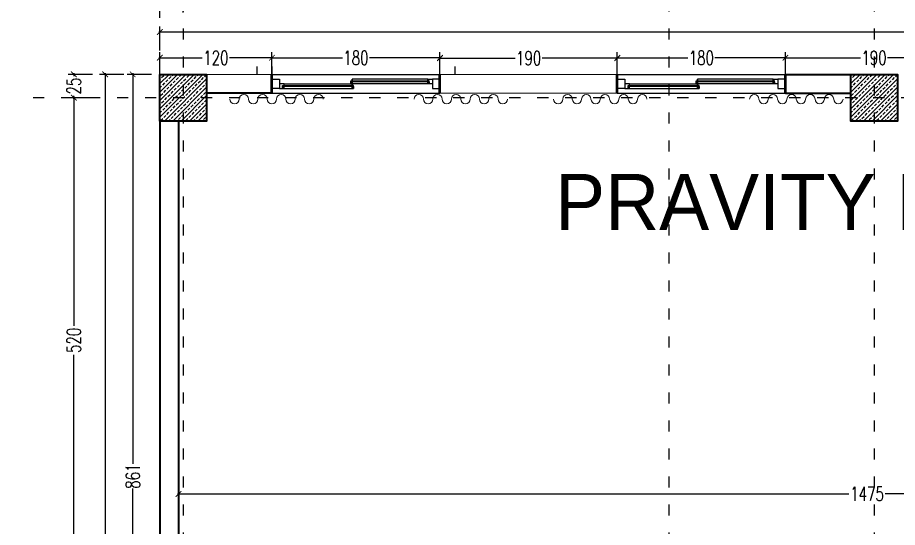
# Model space of a CAD drawing. Header units: centimetres. Extents: x -3207095 to 15275363, y -32656 to 4798027.
# Drawn here: x 676993 to 677935, y 4471930 to 4472476 of the extents above; entities that cross this region are included whole.
import ezdxf

# ---------------------------------------------------------------- set-up
doc = ezdxf.new("R2010")
doc.units = ezdxf.units.CM
doc.linetypes.add('ACAD_ISO03W100', pattern=[30, 12, -18])
doc.linetypes.add('DUZ', pattern=[500, 500])
doc.layers.get('0').update_dxf_attribs({"color": 1, "linetype": 'DUZ'})
for name, color, linetype in [('AGAC', 116, 'Continuous'), ('DIM', 1, 'DUZ'), ('KOLTAR_F', 145, 'Continuous'), ('PEN', 161, 'Continuous'), ('söve', 26, 'DUZ')]:
    doc.layers.add(name, color=color, linetype=linetype)
for name, color, linetype, lineweight in [('cam', 143, 'Continuous', 20), ('DUV', 220, 'Continuous', 50), ('DUVAR', 7, 'Continuous', 35), ('FE_PERDE', 205, 'Continuous', 15), ('gor25', 142, 'Continuous', 25), ('iç duvar', 7, 'Continuous', 50), ('KOLON_F', 3, 'Continuous', 35)]:
    doc.layers.add(name, color=color, linetype=linetype, lineweight=lineweight)
doc.styles.add('DIM', font='ROMANSTW.SHX', dxfattribs={"width": 0.7})
doc.dimstyles.new('1_100', dxfattribs={"dimtxt": 15, "dimasz": 6, "dimexe": 6, "dimexo": 0, "dimgap": 2, "dimtad": 0, "dimdec": 1, "dimzin": 11, "dimdsep": 46, "dimtxsty": 'DIM', "dimblk": 'ARCHTICK', "dimcen": 3, "dimdle": 1.25, "dimclrt": 2, "dimadec": 0, "dimazin": 0, "dimtfac": 1.25, "dimtdec": 1, "dimtix": 1, "dimtofl": 0, "dimtmove": 1, "dimatfit": 3, "dimldrblk": 'ARCHTICK', "dimfxl": 20, "dimfxlon": 1, "dimtolj": 1, "dimtzin": 0, "dimarcsym": 0})

# ---------------------------------------------------------------- blocks, each defined once
blk = doc.blocks.new('GEN_BLOCK00601')
at = {"linetype": 'Continuous', "ltscale": 50}
for centre, start, end in [((50, 50), 0, 180), ((250, 50), 0, 180), ((450, 50), 0, 180), ((650, 50), 0, 180), ((850, 50), 0, 180), ((150, 50), 180, 0), ((350, 50), 180, 0), ((550, 50), 180, 0), ((750, 50), 180, 0), ((950, 50), 180, 0)]:
    blk.add_arc(centre, 50, start, end, dxfattribs=at)
for tag in ['Sfb', 'FLOOR']:
    blk.add_attdef(tag, (0, 0), '', height=1)
blk = doc.blocks.new('_ArchTick')
at = {"color": 0, "linetype": 'ByBlock', "const_width": 0.15}
blk.add_lwpolyline([(-0.5, -0.5), (0.5, 0.5)], dxfattribs=at)
blk = doc.blocks.new('*D237')
at = {"layer": 'Defpoints', "color": 0, "linetype": 'Continuous', "lineweight": 5, "transparency": 16777216}
for p in [(677265.06, 4472432.97), (677145.06, 4472415.15), (677265.06, 4472415.15)]:
    blk.add_point(p, dxfattribs=at)
at = {"layer": 'DIM', "color": 0, "linetype": 'Continuous', "lineweight": -2, "transparency": 16777216}
for p, q in [((677145.06, 4472415.15), (677145.06, 4472438.97)), ((677265.06, 4472415.15), (677265.06, 4472438.97)), ((677143.81, 4472432.97), (677190.56, 4472432.97)), ((677266.31, 4472432.97), (677219.56, 4472432.97))]:
    blk.add_line(p, q, dxfattribs=at)
at = {"layer": 'DIM', "color": 0, "linetype": 'Continuous', "lineweight": -2, "transparency": 16777216, "xscale": 6, "yscale": 6, "zscale": 6, "rotation": 180}
blk.add_blockref('_ArchTick', (677145.06, 4472432.97), dxfattribs=at)
at = {"layer": 'DIM', "color": 0, "linetype": 'Continuous', "lineweight": -2, "transparency": 16777216, "xscale": 6, "yscale": 6, "zscale": 6}
blk.add_blockref('_ArchTick', (677265.06, 4472432.97), dxfattribs=at)
at = {"layer": 'DIM', "color": 2, "linetype": 'Continuous', "lineweight": 5, "transparency": 16777216, "insert": (677205.06, 4472432.97), "char_height": 15, "attachment_point": 5, "style": 'DIM'}
blk.add_mtext('\\A1;120', dxfattribs=at)
blk = doc.blocks.new('*D238')
at = {"layer": 'Defpoints', "color": 0, "linetype": 'Continuous', "lineweight": 5, "transparency": 16777216}
for p in [(677445.06, 4472432.97), (677265.06, 4472415.15), (677445.06, 4472415.15)]:
    blk.add_point(p, dxfattribs=at)
at = {"layer": 'DIM', "color": 0, "linetype": 'Continuous', "lineweight": -2, "transparency": 16777216}
for p, q in [((677265.06, 4472415.15), (677265.06, 4472438.97)), ((677445.06, 4472415.15), (677445.06, 4472438.97)), ((677263.81, 4472432.97), (677340.56, 4472432.97)), ((677446.31, 4472432.97), (677369.56, 4472432.97))]:
    blk.add_line(p, q, dxfattribs=at)
at = {"layer": 'DIM', "color": 0, "linetype": 'Continuous', "lineweight": -2, "transparency": 16777216, "xscale": 6, "yscale": 6, "zscale": 6, "rotation": 180}
blk.add_blockref('_ArchTick', (677265.06, 4472432.97), dxfattribs=at)
at = {"layer": 'DIM', "color": 0, "linetype": 'Continuous', "lineweight": -2, "transparency": 16777216, "xscale": 6, "yscale": 6, "zscale": 6}
blk.add_blockref('_ArchTick', (677445.06, 4472432.97), dxfattribs=at)
at = {"layer": 'DIM', "color": 2, "linetype": 'Continuous', "lineweight": 5, "transparency": 16777216, "insert": (677355.06, 4472432.97), "char_height": 15, "attachment_point": 5, "style": 'DIM'}
blk.add_mtext('\\A1;180', dxfattribs=at)
blk = doc.blocks.new('*D239')
at = {"layer": 'Defpoints', "color": 0, "linetype": 'Continuous', "lineweight": 5, "transparency": 16777216}
for p in [(677635.06, 4472432.52), (677445.06, 4472415.15), (677635.06, 4472415.15)]:
    blk.add_point(p, dxfattribs=at)
at = {"layer": 'DIM', "color": 0, "linetype": 'Continuous', "lineweight": -2, "transparency": 16777216}
for p, q in [((677445.06, 4472415.15), (677445.06, 4472438.52)), ((677635.06, 4472415.15), (677635.06, 4472438.52)), ((677443.81, 4472432.52), (677525.56, 4472432.52)), ((677636.31, 4472432.52), (677554.56, 4472432.52))]:
    blk.add_line(p, q, dxfattribs=at)
at = {"layer": 'DIM', "color": 0, "linetype": 'Continuous', "lineweight": -2, "transparency": 16777216, "xscale": 6, "yscale": 6, "zscale": 6, "rotation": 180}
blk.add_blockref('_ArchTick', (677445.06, 4472432.52), dxfattribs=at)
at = {"layer": 'DIM', "color": 0, "linetype": 'Continuous', "lineweight": -2, "transparency": 16777216, "xscale": 6, "yscale": 6, "zscale": 6}
blk.add_blockref('_ArchTick', (677635.06, 4472432.52), dxfattribs=at)
at = {"layer": 'DIM', "color": 2, "linetype": 'Continuous', "lineweight": 5, "transparency": 16777216, "insert": (677540.06, 4472432.52), "char_height": 15, "attachment_point": 5, "style": 'DIM'}
blk.add_mtext('\\A1;190', dxfattribs=at)
blk = doc.blocks.new('*D240')
at = {"layer": 'Defpoints', "color": 0, "linetype": 'Continuous', "lineweight": 5, "transparency": 16777216}
for p in [(677815.06, 4472432.97), (677635.06, 4472415.15), (677815.06, 4472415.15)]:
    blk.add_point(p, dxfattribs=at)
at = {"layer": 'DIM', "color": 0, "linetype": 'Continuous', "lineweight": -2, "transparency": 16777216}
for p, q in [((677635.06, 4472415.15), (677635.06, 4472438.97)), ((677815.06, 4472415.15), (677815.06, 4472438.97)), ((677633.81, 4472432.97), (677710.56, 4472432.97)), ((677816.31, 4472432.97), (677739.56, 4472432.97))]:
    blk.add_line(p, q, dxfattribs=at)
at = {"layer": 'DIM', "color": 0, "linetype": 'Continuous', "lineweight": -2, "transparency": 16777216, "xscale": 6, "yscale": 6, "zscale": 6, "rotation": 180}
blk.add_blockref('_ArchTick', (677635.06, 4472432.97), dxfattribs=at)
at = {"layer": 'DIM', "color": 0, "linetype": 'Continuous', "lineweight": -2, "transparency": 16777216, "xscale": 6, "yscale": 6, "zscale": 6}
blk.add_blockref('_ArchTick', (677815.06, 4472432.97), dxfattribs=at)
at = {"layer": 'DIM', "color": 2, "linetype": 'Continuous', "lineweight": 5, "transparency": 16777216, "insert": (677725.06, 4472432.97), "char_height": 15, "attachment_point": 5, "style": 'DIM'}
blk.add_mtext('\\A1;180', dxfattribs=at)
blk = doc.blocks.new('*D241')
at = {"layer": 'Defpoints', "color": 0, "linetype": 'Continuous', "lineweight": 5, "transparency": 16777216}
for p in [(678005.06, 4472432.97), (677815.06, 4472415.15), (678005.06, 4472415.15)]:
    blk.add_point(p, dxfattribs=at)
at = {"layer": 'DIM', "color": 0, "linetype": 'Continuous', "lineweight": -2, "transparency": 16777216}
for p, q in [((677815.06, 4472415.15), (677815.06, 4472438.97)), ((678005.06, 4472415.15), (678005.06, 4472438.97)), ((677813.81, 4472432.97), (677895.56, 4472432.97)), ((678006.31, 4472432.97), (677924.56, 4472432.97))]:
    blk.add_line(p, q, dxfattribs=at)
at = {"layer": 'DIM', "color": 0, "linetype": 'Continuous', "lineweight": -2, "transparency": 16777216, "xscale": 6, "yscale": 6, "zscale": 6, "rotation": 180}
blk.add_blockref('_ArchTick', (677815.06, 4472432.97), dxfattribs=at)
at = {"layer": 'DIM', "color": 0, "linetype": 'Continuous', "lineweight": -2, "transparency": 16777216, "xscale": 6, "yscale": 6, "zscale": 6}
blk.add_blockref('_ArchTick', (678005.06, 4472432.97), dxfattribs=at)
at = {"layer": 'DIM', "color": 2, "linetype": 'Continuous', "lineweight": 5, "transparency": 16777216, "insert": (677910.06, 4472432.97), "char_height": 15, "attachment_point": 5, "style": 'DIM'}
blk.add_mtext('\\A1;190', dxfattribs=at)
blk = doc.blocks.new('*D258')
at = {"layer": 'Defpoints', "color": 0, "linetype": 'Continuous', "lineweight": 5, "transparency": 16777216}
for p in [(677145.06, 4472415.15), (677115.95, 4471554.16), (677145.06, 4471554.16)]:
    blk.add_point(p, dxfattribs=at)
at = {"layer": 'DIM', "color": 0, "linetype": 'Continuous', "lineweight": -2, "transparency": 16777216}
for p, q in [((677115.95, 4472416.4), (677115.95, 4471997.91)), ((677135.95, 4472415.15), (677109.95, 4472415.15)), ((677115.95, 4471552.91), (677115.95, 4471971.41)), ((677135.95, 4471554.16), (677109.95, 4471554.16))]:
    blk.add_line(p, q, dxfattribs=at)
at = {"layer": 'DIM', "color": 0, "linetype": 'Continuous', "lineweight": -2, "transparency": 16777216, "xscale": 6, "yscale": 6, "zscale": 6}
for p, rotation in [((677115.95, 4472415.15), 90), ((677115.95, 4471554.16), 270)]:
    blk.add_blockref('_ArchTick', p, dxfattribs=dict(at, rotation=rotation))
at = {"layer": 'DIM', "color": 2, "linetype": 'Continuous', "lineweight": 5, "transparency": 16777216, "insert": (677115.95, 4471984.66), "char_height": 15, "attachment_point": 5, "rotation": 90, "style": 'DIM'}
blk.add_mtext('\\A1;861', dxfattribs=at)
blk = doc.blocks.new('*D302')
at = {"layer": 'Defpoints', "color": 0, "linetype": 'Continuous', "lineweight": 5, "transparency": 16777216}
for p in [(677145.06, 4472495.55), (677170.06, 4472481.51), (677145.06, 4472438.97)]:
    blk.add_point(p, dxfattribs=at)
at = {"layer": 'DIM', "color": 0, "linetype": 'Continuous', "lineweight": -2, "transparency": 16777216}
for p, q in [((677145.06, 4472475.55), (677145.06, 4472501.55)), ((677170.06, 4472481.51), (677170.06, 4472501.55)), ((677143.81, 4472495.55), (677147.06, 4472495.55)), ((677171.31, 4472495.55), (677168.06, 4472495.55))]:
    blk.add_line(p, q, dxfattribs=at)
at = {"layer": 'DIM', "color": 0, "linetype": 'Continuous', "lineweight": -2, "transparency": 16777216, "xscale": 6, "yscale": 6, "zscale": 6, "rotation": 180}
blk.add_blockref('_ArchTick', (677145.06, 4472495.55), dxfattribs=at)
at = {"layer": 'DIM', "color": 0, "linetype": 'Continuous', "lineweight": -2, "transparency": 16777216, "xscale": 6, "yscale": 6, "zscale": 6}
blk.add_blockref('_ArchTick', (677170.06, 4472495.55), dxfattribs=at)
at = {"layer": 'DIM', "color": 2, "linetype": 'Continuous', "lineweight": 5, "transparency": 16777216, "insert": (677157.56, 4472495.55), "char_height": 15, "attachment_point": 5, "style": 'DIM'}
blk.add_mtext('\\A1;25', dxfattribs=at)
blk = doc.blocks.new('*D317')
at = {"layer": 'Defpoints', "color": 0, "linetype": 'Continuous', "lineweight": 5, "transparency": 16777216}
for p in [(677052.96, 4472415.15), (677080.49, 4472415.15), (677080.68, 4472390.15)]:
    blk.add_point(p, dxfattribs=at)
at = {"layer": 'DIM', "color": 0, "linetype": 'Continuous', "lineweight": -2, "transparency": 16777216}
for p, q in [((677052.96, 4472416.4), (677052.96, 4472413.15)), ((677072.96, 4472415.15), (677046.96, 4472415.15)), ((677072.96, 4472390.15), (677046.96, 4472390.15)), ((677052.96, 4472388.9), (677052.96, 4472392.15))]:
    blk.add_line(p, q, dxfattribs=at)
at = {"layer": 'DIM', "color": 0, "linetype": 'Continuous', "lineweight": -2, "transparency": 16777216, "xscale": 6, "yscale": 6, "zscale": 6}
for p, rotation in [((677052.96, 4472415.15), 90), ((677052.96, 4472390.15), 270)]:
    blk.add_blockref('_ArchTick', p, dxfattribs=dict(at, rotation=rotation))
at = {"layer": 'DIM', "color": 2, "linetype": 'Continuous', "lineweight": 5, "transparency": 16777216, "insert": (677052.96, 4472402.65), "char_height": 15, "attachment_point": 5, "rotation": 90, "style": 'DIM'}
blk.add_mtext('\\A1;25', dxfattribs=at)
blk = doc.blocks.new('*D318')
at = {"layer": 'Defpoints', "color": 0, "linetype": 'Continuous', "lineweight": 5, "transparency": 16777216}
for p in [(677060.13, 4472390.15), (677052.96, 4471870.15), (677060.13, 4471870.15)]:
    blk.add_point(p, dxfattribs=at)
at = {"layer": 'DIM', "color": 0, "linetype": 'Continuous', "lineweight": -2, "transparency": 16777216}
for p, q in [((677060.13, 4472390.15), (677046.96, 4472390.15)), ((677052.96, 4472391.4), (677052.96, 4472145.65)), ((677052.96, 4471868.9), (677052.96, 4472114.65)), ((677060.13, 4471870.15), (677046.96, 4471870.15))]:
    blk.add_line(p, q, dxfattribs=at)
at = {"layer": 'DIM', "color": 0, "linetype": 'Continuous', "lineweight": -2, "transparency": 16777216, "xscale": 6, "yscale": 6, "zscale": 6}
for p, rotation in [((677052.96, 4472390.15), 90), ((677052.96, 4471870.15), 270)]:
    blk.add_blockref('_ArchTick', p, dxfattribs=dict(at, rotation=rotation))
at = {"layer": 'DIM', "color": 2, "linetype": 'Continuous', "lineweight": 5, "transparency": 16777216, "insert": (677052.96, 4472130.15), "char_height": 15, "attachment_point": 5, "rotation": 90, "style": 'DIM'}
blk.add_mtext('\\A1;520', dxfattribs=at)
blk = doc.blocks.new('*D324')
at = {"layer": 'Defpoints', "color": 0, "linetype": 'Continuous', "lineweight": 5, "transparency": 16777216}
for p in [(677086.49, 4472415.15), (677109.95, 4472415.15), (677109.95, 4469475.15)]:
    blk.add_point(p, dxfattribs=at)
at = {"layer": 'DIM', "color": 0, "linetype": 'Continuous', "lineweight": -2, "transparency": 16777216}
for p, q in [((677086.49, 4472416.4), (677086.49, 4470965.65)), ((677106.49, 4472415.15), (677080.49, 4472415.15)), ((677086.49, 4469473.9), (677086.49, 4470924.65)), ((677106.49, 4469475.15), (677080.49, 4469475.15))]:
    blk.add_line(p, q, dxfattribs=at)
at = {"layer": 'DIM', "color": 0, "linetype": 'Continuous', "lineweight": -2, "transparency": 16777216, "xscale": 6, "yscale": 6, "zscale": 6}
for p, rotation in [((677086.49, 4472415.15), 90), ((677086.49, 4469475.15), 270)]:
    blk.add_blockref('_ArchTick', p, dxfattribs=dict(at, rotation=rotation))
at = {"layer": 'DIM', "color": 2, "linetype": 'Continuous', "lineweight": 5, "transparency": 16777216, "insert": (677086.49, 4470945.15), "char_height": 15, "attachment_point": 5, "rotation": 90, "style": 'DIM'}
blk.add_mtext('\\A1;2940', dxfattribs=at)
blk = doc.blocks.new('*D334')
at = {"layer": 'Defpoints', "color": 0, "linetype": 'Continuous', "lineweight": 5, "transparency": 16777216}
for p in [(677145.06, 4472460.57), (677145.06, 4472438.97), (680895.06, 4472438.97)]:
    blk.add_point(p, dxfattribs=at)
at = {"layer": 'DIM', "color": 0, "linetype": 'Continuous', "lineweight": -2, "transparency": 16777216}
for p, q in [((677145.06, 4472440.57), (677145.06, 4472466.57)), ((680895.06, 4472440.57), (680895.06, 4472466.57)), ((677143.81, 4472460.57), (678999.56, 4472460.57)), ((680896.31, 4472460.57), (679040.56, 4472460.57))]:
    blk.add_line(p, q, dxfattribs=at)
at = {"layer": 'DIM', "color": 0, "linetype": 'Continuous', "lineweight": -2, "transparency": 16777216, "xscale": 6, "yscale": 6, "zscale": 6, "rotation": 180}
blk.add_blockref('_ArchTick', (677145.06, 4472460.57), dxfattribs=at)
at = {"layer": 'DIM', "color": 0, "linetype": 'Continuous', "lineweight": -2, "transparency": 16777216, "xscale": 6, "yscale": 6, "zscale": 6}
blk.add_blockref('_ArchTick', (680895.06, 4472460.57), dxfattribs=at)
at = {"layer": 'DIM', "color": 2, "linetype": 'Continuous', "lineweight": 5, "transparency": 16777216, "insert": (679020.06, 4472460.57), "char_height": 15, "attachment_point": 5, "style": 'DIM'}
blk.add_mtext('\\A1;3750', dxfattribs=at)
blk = doc.blocks.new('*D369')
at = {"layer": 'Defpoints', "color": 0, "linetype": 'Continuous', "lineweight": 5, "transparency": 16777216}
for p in [(678640.06, 4471965.58), (677165.06, 4471936.99), (678640.06, 4471936.99)]:
    blk.add_point(p, dxfattribs=at)
at = {"layer": 'DIM', "color": 0, "linetype": 'Continuous', "lineweight": -2, "transparency": 16777216}
for p, q in [((677163.81, 4471965.58), (677883.06, 4471965.58)), ((677165.06, 4471945.58), (677165.06, 4471971.58)), ((678641.31, 4471965.58), (677922.06, 4471965.58)), ((678640.06, 4471945.58), (678640.06, 4471971.58))]:
    blk.add_line(p, q, dxfattribs=at)
at = {"layer": 'DIM', "color": 0, "linetype": 'Continuous', "lineweight": -2, "transparency": 16777216, "xscale": 6, "yscale": 6, "zscale": 6, "rotation": 180}
blk.add_blockref('_ArchTick', (677165.06, 4471965.58), dxfattribs=at)
at = {"layer": 'DIM', "color": 0, "linetype": 'Continuous', "lineweight": -2, "transparency": 16777216, "xscale": 6, "yscale": 6, "zscale": 6}
blk.add_blockref('_ArchTick', (678640.06, 4471965.58), dxfattribs=at)
at = {"layer": 'DIM', "color": 2, "linetype": 'Continuous', "lineweight": 5, "transparency": 16777216, "insert": (677902.56, 4471965.58), "char_height": 15, "attachment_point": 5, "style": 'DIM'}
blk.add_mtext('\\A1;1475', dxfattribs=at)

msp = doc.modelspace()

# ---------------------------------------------------------------- hatches: boundary and pattern name
at = {"layer": 'KOLTAR_F'}
h = msp.add_hatch(dxfattribs=at)
h.set_pattern_fill('ANSI33', color=256, style=0)
h.set_pattern_definition([(45, (16561.583, -31997.3164), (-4.4901280605, 4.4901280605), []), (45, (16566.0734, -31997.3164), (-4.4901280605, 4.4901280605), [3.175, -1.5875])])
h.paths.add_polyline_path([(677145.06, 4472415.15), (677195.06, 4472415.15), (677195.06, 4472365.15), (677145.06, 4472365.15)])
h = msp.add_hatch(dxfattribs=at)
h.set_pattern_fill('ANSI33', color=256, style=0)
h.set_pattern_definition([(45, (17301.583, -31997.3164), (-4.4901280605, 4.4901280605), []), (45, (17306.0734, -31997.3164), (-4.4901280605, 4.4901280605), [3.175, -1.5875])])
h.paths.add_polyline_path([(677885.06, 4472415.15), (677935.06, 4472415.15), (677935.06, 4472365.15), (677885.06, 4472365.15)])

# ---------------------------------------------------------------- linework, layer by layer
at = {"color": 232, "linetype": 'ACAD_ISO03W100'}
for p, q in [((677170.06, 4472584.38), (677170.06, 4469325.53)), ((677690.06, 4472584.38), (677690.06, 4469325.53)), ((677910.06, 4472584.38), (677910.06, 4469325.53)), ((681101.25, 4472390.15), (676992.69, 4472390.15))]:
    msp.add_line(p, q, dxfattribs=at)
at = {"layer": 'AGAC'}
for p, q in [((677265.06, 4472415.15), (677445.06, 4472415.15)), ((677635.06, 4472415.15), (677815.06, 4472415.15)), ((677265.06, 4472395.15), (677445.06, 4472395.15)), ((677635.06, 4472395.15), (677815.06, 4472395.15))]:
    msp.add_line(p, q, dxfattribs=at)
at = {"layer": 'cam'}
for p, q in [((677433.56, 4472408.15), (677349.56, 4472408.15)), ((677433.56, 4472407.65), (677349.56, 4472407.65)), ((677433.56, 4472407.15), (677349.56, 4472407.15)), ((677803.56, 4472408.15), (677719.56, 4472408.15)), ((677803.56, 4472407.65), (677719.56, 4472407.65)), ((677803.56, 4472407.15), (677719.56, 4472407.15)), ((677276.56, 4472403.15), (677352.56, 4472403.15)), ((677276.56, 4472402.65), (677352.56, 4472402.65)), ((677276.56, 4472402.15), (677352.56, 4472402.15)), ((677646.56, 4472403.15), (677722.56, 4472403.15)), ((677646.56, 4472402.65), (677722.56, 4472402.65)), ((677646.56, 4472402.15), (677722.56, 4472402.15))]:
    msp.add_line(p, q, dxfattribs=at)
at = {"layer": 'DUV'}
for p, q in [((677265.06, 4472395.15), (677265.06, 4472415.15)), ((677445.06, 4472395.15), (677445.06, 4472415.15)), ((677635.06, 4472395.15), (677635.06, 4472415.15)), ((677635.06, 4472395.15), (677635.06, 4472415.15)), ((677635.06, 4472395.15), (677635.06, 4472415.15)), ((677815.06, 4472395.15), (677815.06, 4472415.15)), ((677815.06, 4472395.15), (677815.06, 4472415.15)), ((677815.06, 4472395.15), (677815.06, 4472415.15))]:
    msp.add_line(p, q, dxfattribs=at)
at = {"layer": 'DUVAR'}
for p, q in [((677265.06, 4472395.15), (677265.06, 4472415.15)), ((677445.06, 4472395.15), (677445.06, 4472415.15)), ((677635.06, 4472395.15), (677635.06, 4472415.15)), ((677815.06, 4472415.15), (677885.06, 4472415.15)), ((677815.06, 4472395.15), (677815.06, 4472415.15)), ((677265.06, 4472395.15), (677195.06, 4472395.15)), ((677815.06, 4472395.15), (677885.06, 4472395.15)), ((677145.06, 4472365.15), (677145.06, 4471895.15)), ((677165.06, 4472365.15), (677165.06, 4471895.15))]:
    msp.add_line(p, q, dxfattribs=at)
at = {"layer": 'gor25'}
for p, q in [((677432.06, 4472410.15), (677351.06, 4472410.15)), ((677802.06, 4472410.15), (677721.06, 4472410.15)), ((677278.06, 4472405.15), (677351.06, 4472405.15)), ((677278.06, 4472400.15), (677351.06, 4472400.15)), ((677432.06, 4472405.15), (677351.06, 4472405.15)), ((677648.06, 4472405.15), (677721.06, 4472405.15)), ((677648.06, 4472400.15), (677721.06, 4472400.15)), ((677802.06, 4472405.15), (677721.06, 4472405.15))]:
    msp.add_line(p, q, dxfattribs=at)
at = {"layer": 'iç duvar', "color": 7, "lineweight": 18}
for p, q in [((677265.06, 4472415.15), (677195.06, 4472415.15)), ((677445.06, 4472415.15), (677635.06, 4472415.15)), ((677445.06, 4472395.15), (677635.06, 4472395.15))]:
    msp.add_line(p, q, dxfattribs=at)
at = {"layer": 'KOLON_F'}
for points in [[(677145.06, 4472415.15), (677195.06, 4472415.15), (677195.06, 4472365.15), (677145.06, 4472365.15)], [(677885.06, 4472415.15), (677935.06, 4472415.15), (677935.06, 4472365.15), (677885.06, 4472365.15)]]:
    msp.add_lwpolyline(points, close=True, dxfattribs=at)
at = {"layer": 'PEN'}
for points in [[(677273.06, 4472410.15), (677273.06, 4472410.15), (677273.06, 4472400.15), (677265.06, 4472400.15), (677265.06, 4472400.15), (677265.06, 4472410.15), (677265.06, 4472410.15), (677265.06, 4472410.15), (677273.06, 4472410.15)], [(677351.06, 4472410.15), (677351.06, 4472410.15), (677351.06, 4472405.15), (677349.56, 4472405.15), (677349.56, 4472407.15), (677349.56, 4472408.15), (677351.06, 4472408.15), (677351.06, 4472410.15), (677351.06, 4472410.15)], [(677349.56, 4472405.15), (677351.06, 4472405.15), (677351.06, 4472407.15), (677349.56, 4472407.15)], [(677437.06, 4472410.15), (677437.06, 4472410.15), (677437.06, 4472405.15), (677433.56, 4472405.15), (677433.56, 4472407.15), (677433.56, 4472408.15), (677432.06, 4472408.15), (677432.06, 4472410.15), (677437.06, 4472410.15)], [(677433.56, 4472405.15), (677432.06, 4472405.15), (677432.06, 4472407.15), (677433.56, 4472407.15)], [(677437.06, 4472410.15), (677437.06, 4472410.15), (677437.06, 4472400.15), (677445.06, 4472400.15), (677445.06, 4472400.15), (677445.06, 4472410.15), (677445.06, 4472410.15), (677445.06, 4472410.15), (677437.06, 4472410.15)], [(677643.06, 4472410.15), (677643.06, 4472410.15), (677643.06, 4472400.15), (677635.06, 4472400.15), (677635.06, 4472400.15), (677635.06, 4472410.15), (677635.06, 4472410.15), (677635.06, 4472410.15), (677643.06, 4472410.15)], [(677721.06, 4472410.15), (677721.06, 4472410.15), (677721.06, 4472405.15), (677719.56, 4472405.15), (677719.56, 4472407.15), (677719.56, 4472408.15), (677721.06, 4472408.15), (677721.06, 4472410.15), (677721.06, 4472410.15)], [(677719.56, 4472405.15), (677721.06, 4472405.15), (677721.06, 4472407.15), (677719.56, 4472407.15)], [(677807.06, 4472410.15), (677807.06, 4472410.15), (677807.06, 4472405.15), (677803.56, 4472405.15), (677803.56, 4472407.15), (677803.56, 4472408.15), (677802.06, 4472408.15), (677802.06, 4472410.15), (677807.06, 4472410.15)], [(677803.56, 4472405.15), (677802.06, 4472405.15), (677802.06, 4472407.15), (677803.56, 4472407.15)], [(677807.06, 4472410.15), (677807.06, 4472410.15), (677807.06, 4472400.15), (677815.06, 4472400.15), (677815.06, 4472400.15), (677815.06, 4472410.15), (677815.06, 4472410.15), (677815.06, 4472410.15), (677807.06, 4472410.15)], [(677273.06, 4472405.15), (677273.06, 4472405.15), (677273.06, 4472400.15), (677276.56, 4472400.15), (677276.56, 4472402.15), (677276.56, 4472403.15), (677278.06, 4472403.15), (677278.06, 4472405.15), (677273.06, 4472405.15)], [(677276.56, 4472400.15), (677278.06, 4472400.15), (677278.06, 4472402.15), (677276.56, 4472402.15)], [(677351.06, 4472405.15), (677351.06, 4472405.15), (677351.06, 4472400.15), (677352.56, 4472400.15), (677352.56, 4472402.15), (677352.56, 4472403.15), (677351.06, 4472403.15), (677351.06, 4472405.15), (677351.06, 4472405.15)], [(677352.56, 4472400.15), (677351.06, 4472400.15), (677351.06, 4472402.15), (677352.56, 4472402.15)], [(677643.06, 4472405.15), (677643.06, 4472405.15), (677643.06, 4472400.15), (677646.56, 4472400.15), (677646.56, 4472402.15), (677646.56, 4472403.15), (677648.06, 4472403.15), (677648.06, 4472405.15), (677643.06, 4472405.15)], [(677646.56, 4472400.15), (677648.06, 4472400.15), (677648.06, 4472402.15), (677646.56, 4472402.15)], [(677721.06, 4472405.15), (677721.06, 4472405.15), (677721.06, 4472400.15), (677722.56, 4472400.15), (677722.56, 4472402.15), (677722.56, 4472403.15), (677721.06, 4472403.15), (677721.06, 4472405.15), (677721.06, 4472405.15)], [(677722.56, 4472400.15), (677721.06, 4472400.15), (677721.06, 4472402.15), (677722.56, 4472402.15)]]:
    msp.add_lwpolyline(points, close=True, dxfattribs=at)
at = {"layer": 'söve'}
for p, q in [((677248.93, 4472423.73), (677248.93, 4472415.15)), ((677265.06, 4472423.73), (677265.06, 4472415.15)), ((677461.19, 4472423.52), (677461.19, 4472415.15))]:
    msp.add_line(p, q, dxfattribs=at)

# ---------------------------------------------------------------- block references
at = {"layer": 'FE_PERDE', "yscale": 0.10000020265579, "zscale": 0.10000020265579, "rotation": 180}
for p, xscale in [((677220.06, 4472393.65), -0.10000020265579), ((677876.8, 4472393.65), 0.10000020265579)]:
    msp.add_blockref('GEN_BLOCK00601', p, dxfattribs=dict(at, xscale=xscale))
at = {"layer": 'FE_PERDE', "extrusion": (0, 0, -1), "yscale": 0.10000020265579, "zscale": -0.10000020265579, "rotation": 180}
for p, xscale in [((-677517.39, 4472393.65), -0.10000020265579), ((-677566.84, 4472393.65), 0.10000020265579)]:
    msp.add_blockref('GEN_BLOCK00601', p, dxfattribs=dict(at, xscale=xscale))

# ---------------------------------------------------------------- texts
at = {"insert": (677568.47, 4472308.43), "char_height": 60, "attachment_point": 1}
msp.add_mtext_dynamic_manual_height_columns('{\\fCentury Gothic|b0|i0|c162|p34;\\C7;PRAVITY HOUSE -1}', width=710.4957, gutter_width=12.5, heights=[0], dxfattribs=at)

# ---------------------------------------------------------------- dimensions: what is measured, and where the dimension line sits
at = {"layer": 'DIM', "linetype": 'Continuous', "lineweight": 5}
for base, p1, p2, picture, middle in [((677145.06, 4472495.55), (677170.06, 4472481.51), (677145.06, 4472438.97), '*D302', (677157.56, 4472495.55)), ((677145.06, 4472460.57), (680895.06, 4472438.97), (677145.06, 4472438.97), '*D334', (679020.06, 4472460.57)), ((677265.06, 4472432.97), (677145.06, 4472415.15), (677265.06, 4472415.15), '*D237', (677205.06, 4472432.97)), ((677445.06, 4472432.97), (677265.06, 4472415.15), (677445.06, 4472415.15), '*D238', (677355.06, 4472432.97)), ((677635.06, 4472432.52), (677445.06, 4472415.15), (677635.06, 4472415.15), '*D239', (677540.06, 4472432.52)), ((677815.06, 4472432.97), (677635.06, 4472415.15), (677815.06, 4472415.15), '*D240', (677725.06, 4472432.97)), ((678005.06, 4472432.97), (677815.06, 4472415.15), (678005.06, 4472415.15), '*D241', (677910.06, 4472432.97)), ((678640.06, 4471965.58), (677165.06, 4471936.99), (678640.06, 4471936.99), '*D369', (677902.56, 4471965.58))]:
    dim = msp.add_linear_dim(base=base, p1=p1, p2=p2, dimstyle='1_100', dxfattribs=at)
    dim.commit()
    dim.dimension.update_dxf_attribs({"geometry": picture, "text_midpoint": middle})
for base, p1, p2, picture, middle in [((677052.96, 4472415.15), (677080.68, 4472390.15), (677080.49, 4472415.15), '*D317', (677052.96, 4472402.65)), ((677086.49, 4472415.15), (677109.95, 4469475.15), (677109.95, 4472415.15), '*D324', (677086.49, 4470945.15)), ((677115.95, 4471554.16), (677145.06, 4472415.15), (677145.06, 4471554.16), '*D258', (677115.95, 4471984.66)), ((677052.96, 4471870.15), (677060.13, 4472390.15), (677060.13, 4471870.15), '*D318', (677052.96, 4472130.15))]:
    dim = msp.add_linear_dim(base=base, p1=p1, p2=p2, angle=90, dimstyle='1_100', dxfattribs=at)
    dim.commit()
    dim.dimension.update_dxf_attribs({"geometry": picture, "text_midpoint": middle})

doc.saveas('drawing.dxf')
